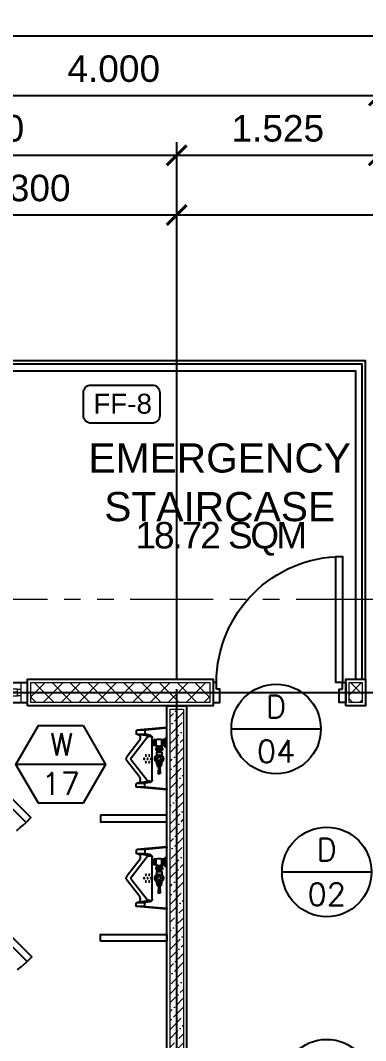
# Model space of a CAD drawing. Header units: metres. Extents: x -12400 to 1, y 0 to 106422.
# Drawn here: x -12113.82 to -12111.21, y 106403.75 to 106411.44 of the extents above; entities that cross this region are included whole.
import ezdxf
from ezdxf.enums import TextEntityAlignment as Align

# ---------------------------------------------------------------- set-up
doc = ezdxf.new("R2010")
doc.units = ezdxf.units.M
doc.header["$PDMODE"] = 35
for name, pattern in [('DASHED2', [0.375, 0.25, -0.125]), ('HIDDEN2', [4.762499999999999, 3.175, -1.5875]), ('PHANTOM2', [1.25, 0.625, -0.125, 0.125, -0.125, 0.125, -0.125])]:
    doc.linetypes.add(name, pattern=pattern)
for name, color, linetype, lineweight in [('.3', 6, 'Continuous', 30), ('0.1', 1, 'Continuous', 9), ('0.20', 2, 'Continuous', 20), ('A-DIM-100', 8, 'Continuous', 0), ('DIM 001', 251, 'Continuous', 13), ('HATCH', 250, 'Continuous', 5)]:
    doc.layers.add(name, color=color, linetype=linetype, lineweight=lineweight)
for name, color, linetype in [('AR-WALL', 7, 'Continuous'), ('BAR', 6, 'Continuous'), ('FIXTURE', 35, 'Continuous'), ('FURNITURE', 1, 'Continuous'), ('P-FIXT', 8, 'Continuous'), ('P-FIXT-MISC', 84, 'Continuous'), ('P-HIDE', 1, 'HIDDEN2'), ('SCH-DOOR', 23, 'Continuous'), ('SCH-FLR', 224, 'Continuous'), ('SCH-WIND', 181, 'Continuous'), ('txt', 2, 'Continuous'), ('WALL', 7, 'Continuous'), ('WINDOW', 1, 'Continuous')]:
    doc.layers.add(name, color=color, linetype=linetype)
doc.layers.add('GUIDELINES', color=206, linetype='Continuous', plot=False)
doc.styles.add('arial', font='arial.ttf')
doc.styles.add('Arial-Bold', font='arial.ttf')
doc.styles.add('DIMTXT-100', font='arial.ttf')
doc.styles.add('swis721', font='swiss.ttf')
doc.styles.add('T-0.15', font='romans.shx', dxfattribs={"height": 0.15})
doc.dimstyles.new('D-100', dxfattribs={"dimtxt": 0.2, "dimasz": 0.15, "dimexe": 0.1, "dimexo": 0.1, "dimgap": 0.1, "dimtad": 1, "dimdec": 3, "dimzin": 4, "dimdsep": 46, "dimtxsty": 'DIMTXT-100', "dimblk": 'ARCHTICK', "dimcen": 0.2, "dimdle": 0.1, "dimclrd": 8, "dimclre": 8, "dimclrt": 2, "dimadec": 0, "dimazin": 1, "dimtfac": 1, "dimtdec": 3, "dimtofl": 0, "dimtmove": 2, "dimatfit": 3, "dimfxl": 1, "dimarcsym": 0})
doc.dimstyles.new('DIM 200', dxfattribs={"dimtxt": 200, "dimasz": 1, "dimexe": 0, "dimexo": 40, "dimgap": 50, "dimtad": 1, "dimtoh": 1, "dimdec": 0, "dimlfac": 2, "dimtxsty": 'swis721', "dimblk": 'CIR', "dimcen": 0, "dimclrd": 155, "dimclre": 155, "dimclrt": 4, "dimadec": 0, "dimazin": 0, "dimtfac": 1, "dimtdec": 0, "dimtix": 1, "dimtmove": 1, "dimatfit": 3, "dimldrblk": 'CIR', "dimfxl": 0, "dimarcsym": 0})

# ---------------------------------------------------------------- blocks, each defined once
blk = doc.blocks.new('CIR')
at = {"color": 4}
blk.add_circle((0, 0), 50, dxfattribs=at)
blk = doc.blocks.new('AM-UFV-P')
for p, q in [((-35, 0), (35, 0)), ((-35, 0), (-35, -4)), ((35, 0), (35, -4.000000000000455)), ((-183.5, -53), (-232.5583307503521, -50.09169093996843)), ((-183.5, -63), (-232.5583307503521, -65.90830906003157)), ((-183.5, -53), (-183.5, -63)), ((-179.5, -44.5), (-175.5, -43)), ((-179.5, -44.5), (-179.5, -71.5)), ((-175.5, -73), (-179.5, -71.5)), ((-175.5, -43), (-175.5, -73)), ((-165.4794172342263, -43), (-175.5000000000002, -43)), ((-165.4794172342263, -73), (-175.5, -73)), ((-165.5, -43.5), (-165.5, -72.5)), ((-153, -39.5), (-164, -39.5)), ((-164, -47.5), (-164, -49.5)), ((-153, -47.5), (-164, -47.5)), ((-153, -49.5), (-164, -49.5)), ((-164, -66.5), (-164, -68.5)), ((-153.0000000000002, -66.5), (-164, -66.5)), ((-153, -68.5), (-164, -68.5)), ((-153.0000000000002, -76.5), (-164, -76.5)), ((-153, -47.5), (-153, -49.5)), ((-153, -66.5), (-153, -68.5)), ((-151.5, -43.5), (-151.5, -72.5)), ((-149.5, -71.5), (-148.5, -73)), ((-145.5785287664237, -43), (-148.5, -43)), ((-148.5, -43), (-148.5, -44.5)), ((-145.5785287664237, -73), (-148.5, -73)), ((-148.2613607030553, -54.38500171259784), (-137.7613607030553, -36.19846823312446)), ((-137.7613607030553, -79.80153176687554), (-148.2613607030553, -61.61499828740216)), ((-143.3662692463452, -42), (-145.1577547170014, -42)), ((-143.3662692463452, -74), (-145.1577547170014, -74)), ((-131.5, -32.5834699457223), (-110.5, -32.5834699457223)), ((-104.2386392969449, -36.19846823312446), (-93.73863929694494, -54.38500171259784)), ((-93.73863929694494, -61.61499828740216), (-104.2386392969449, -79.80153176687554)), ((-70, -37.5), (-102.6696972201767, -37.5)), ((-73, -37.5), (-73, -78.5)), ((-70, -37.5), (-70, -78.5)), ((-56.49999999999989, -41), (-70, -41)), ((-56.49999999999989, -75), (-70, -75)), ((-56.49999999999989, -38.5), (-56.49999999999989, -77.5)), ((-42.99999999999989, -33), (-54.99999999999989, -33)), ((-54.99999999999989, -44), (-54.99999999999989, -47)), ((-42.99999999999989, -44), (-54.99999999999989, -44)), ((-42.99999999999989, -47), (-54.99999999999989, -47)), ((-54.99999999999989, -69), (-54.99999999999989, -72)), ((-42.99999999999989, -69), (-54.99999999999989, -69)), ((-42.99999999999989, -72), (-54.99999999999989, -72)), ((-42.99999999999989, -44), (-42.99999999999989, -47)), ((-42.99999999999989, -69), (-42.99999999999989, -72)), ((-27.49999999999989, -38), (-41.51154461283465, -38)), ((-41.49999999999989, -38.5), (-41.49999999999989, -77.5)), ((-34.99999999999989, -4), (35.00000000000011, -4)), ((-34.99999999999989, -4), (-33.00142649191491, -11.99429403234035)), ((-27.49999999999989, -38), (-26.86302466001473, -37)), ((-27.49999999999989, -78), (-27.49999999999989, -38)), ((-26.86302466001473, -37), (23.5, -37)), ((-20.99999999999989, -18.5), (-20.99999999999989, -35)), ((-20.99999999999989, -28.5), (-11.99999999999989, -28.5)), ((-16.49999999999989, -16), (16.5, -16)), ((-11.99999999999989, -18.5), (-10, -18.5)), ((-11.99999999999989, -18.5), (-11.99999999999989, -28.5)), ((-10, -18.5), (-10, -28.5)), ((-9.999999999999886, -28.5), (10, -28.5)), ((10, -18.5), (12, -18.5)), ((10, -18.5), (10, -28.5)), ((12, -18.5), (12, -28.5)), ((12, -28.5), (21, -28.5)), ((21, -18.5), (21, -35)), ((35.00000000000011, -4), (33.00142649191503, -11.99429403234035)), ((-110.5, -83.4165300542777), (-131.5, -83.4165300542777)), ((-70, -78.5), (-102.6696972201767, -78.5)), ((-42.99999999999989, -83), (-54.99999999999989, -83)), ((-27.49999999999989, -78), (-41.51154461283465, -78)), ((-27.49999999999989, -78), (-26.86302466001484, -79)), ((-26.86302466001484, -79), (23.5, -79)), ((-20.99999999999989, -83), (21, -83)), ((-20.99999999999989, -83), (-20.99999999999989, -97.5)), ((-20.99999999999989, -92.5), (-14.99999999999989, -92.5)), ((-17.99999999999989, -100.5), (18, -100.5)), ((-15.49999999999989, -100.5), (-15.49999999999989, -102.2824768700866)), ((-14.99999999999989, -92.48803407618198), (-14.99999999999989, -100.5)), ((-6, -92.5), (-6, -100.5)), ((-6, -92.5), (6, -92.5)), ((6, -92.5), (6, -100.5)), ((15, -92.48803407620153), (15, -100.5)), ((15.00000000000011, -92.5), (21, -92.5)), ((15.5, -100.5), (15.5, -102.2824768700866)), ((21, -82.99999999999955), (21, -97.5))]:
    blk.add_line(p, q)
for points in [[(-151.518372957667, -43.02755943650027), (-151.5, -43), (-150.5, -44.5)], [(-149.5, -71.5), (-150.5, -73), (-151.5, -71.5)], [(-150.5, -73), (-149.5, -43)], [(-148.5, -44.5), (-149.5, -43), (-150.5, -44.5)]]:
    blk.add_lwpolyline(points)
blk.add_circle((-121, -58), 12.5)
for centre, radius, start, end in [((-211.8633646436067, -58), 23.63663535639327, 164.1433383979493, 195.8566616020505), ((-232.6766883020441, -52.08818574085262), 2, 86.60732367458516, 164.1433383979494), ((-232.6766883020441, -63.91181425914738), 2, 195.8566616020508, 273.3926763254156), ((-179.1916529343673, -54.57779608751071), 4.58816901734348, 93.85345685994521, 159.8863384317429), ((-179.1916529343673, -61.42220391248975), 4.58816901734348, 200.1136615682571, 266.1465431400548), ((-159.4166666666667, -43.5), 6.083333333333319, 138.8879095608329, 221.1120904391671), ((-140.666666666667, -58), 24.83333333333311, 159.9840403971173, 200.0159596028829), ((-159.4166666666667, -72.5), 6.083333333333319, 138.887909560833, 221.1120904391671), ((-157.5833333333335, -43.5), 6.083333333333319, 318.887909560833, 41.11209043916704), ((-176.3333333333333, -58), 24.83333333333311, 339.9840403971172, 20.01595960288267), ((-157.5833333333335, -72.5), 6.083333333333319, 318.887909560833, 41.11209043916703), ((-121, -58), 32.5, 39.10689781538957, 155.3469832214852), ((-121, -58), 32.5, 206.3608505240899, 320.8931021846103), ((-108.531269265191, -58), 39.96873073480916, 156.4022568453382, 203.5977431546618), ((-121, -58), 27.5, 172.4463505814501, 187.55364941855), ((-121, -58), 27.5, 127.5536494185502, 172.4463505814501), ((-121, -58), 27.5, 187.55364941855, 232.44635058145), ((-121, -58), 27.5, 112.4463505814498, 127.5536494185502), ((-121, -58), 27.5, 67.55364941855044, 112.4463505814498), ((-121, -58), 27.5, 52.4463505814501, 67.55364941855044), ((-121, -58), 27.5, 7.553649418550401, 52.4463505814501), ((-121, -58), 27.5, 307.5536494185508, 352.4463505814494), ((-164.5416666666652, -58), 71.5416666666651, 343.3486993391459, 16.65130066085406), ((-121, -58), 27.5, 352.4463505814494, 7.553649418550401), ((-45.66666666666663, -38.5), 10.83333333333329, 149.4897625938843, 210.5102374061157), ((-15.41666666666663, -58), 41.08333333333321, 164.4696679631493, 195.5303320368507), ((-45.66666666666663, -77.5), 10.83333333333329, 149.4897625938843, 210.5102374061157), ((-52.33333333333314, -38.5), 10.83333333333329, 329.4897625938843, 30.5102374061157), ((-82.58333333333314, -58), 41.08333333333321, 344.4696679631493, 15.53033203685071), ((-52.33333333333314, -77.5), 10.83333333333329, 329.4897625938843, 30.5102374061157), ((-30.09099899147884, -11.26668715723144), 3, 194.0362434679265, 263.4065406717525), ((0, 249.0624999999991), 265.0624999999989, 263.4065406717523, 276.5934593282477), ((8.719140243358197, -58), 36.21914024335814, 144.5632464150911, 215.4367535849089), ((-22.99999999999989, -35), 2, 270, 0), ((-16.49999999999989, -21.30000000000018), 5.300000000000013, 31.89079180184607, 148.1092081981541), ((-16.49999999999989, -24.4375), 6.062499999999962, 222.0750220508432, 317.9249779491569), ((0, -37.25), 21.25000000000016, 61.92751306414726, 118.0724869358527), ((0, -4.5), 25.99999999999974, 247.3801350519597, 292.6198649480403), ((16.5, -21.30000000000018), 5.300000000000013, 31.89079180184593, 148.1092081981539), ((16.5, -24.4375), 6.062499999999962, 222.0750220508431, 317.9249779491568), ((23, -35), 2, 180, 270), ((-29.625, -58), 57.12500000000003, 338.4314042648749, 21.56859573512498), ((30.09099899147895, -11.26668715723144), 3, 276.5934593282469, 345.9637565320737), ((-121, -58), 27.5, 232.44635058145, 247.5536494185507), ((-121, -58), 27.5, 247.5536494185507, 292.4463505814498), ((-121, -58), 27.5, 292.4463505814498, 307.5536494185508), ((-26.04397409158469, -83.37123380724051), 5.057616946370748, 4.209349294655021, 59.8014171215136), ((-17.99999999999989, -92.49401703808917), 3.000005965966272, 359.8857339959993, 180.1142660040007), ((-17.99999999999989, -97.5), 3, 180, 269.9999999999999), ((-12.99999999999989, -102.2824768700866), 2.5, 180, 263.6816343900797), ((1.13686837721616e-13, 15.12499999999864), 120.6249999999985, 263.6816343900803, 276.3183656099196), ((0, -96.98505154417262), 7.491040472049557, 36.77843010713381, 143.2215698928662), ((13, -102.2824768700866), 2.5, 276.3183656099202, 0), ((18.00000000000011, -92.49401703808917), 3.000005965966272, 359.8857339959993, 180.1142660040007), ((18, -97.5), 3, 269.9999999999999, 0), ((26.0439740915848, -83.37123380724051), 5.057616946370748, 120.1985828784864, 175.790650705345)]:
    blk.add_arc(centre, radius, start, end)
blk = doc.blocks.new('A$C70C25C89')
at = {"layer": 'P-FIXT'}
for p, q in [((-0.2270403193979291, 0), (-0.2320209828976658, 0)), ((-0.2270403193979291, 0), (0.2270403193979291, 0)), ((0.2270403193979291, 0), (0.2320209828976658, 0)), ((-0.2350143383737304, -0.00319955701706931), (-0.2149996914886287, -0.2249999999767169)), ((-0.2300348248900264, -0.003181485168170184), (-0.2152843899530126, -0.1603024752694182)), ((0.2350143383737304, -0.00319955701706931), (0.2150003085116623, -0.2249999999767169)), ((0.2300348248900264, -0.003181485168170184), (0.2152850069833221, -0.1603024752694182)), ((-0.17798556262278, -0.1264222912141122), (-0.1842532236987608, -0.1608944271574728)), ((-0.1692109516297933, -0.1284797792322934), (-0.1836536471819272, -0.2167713196249679)), ((-0.1692109516297933, -0.1284797792322934), (-0.1664730839838739, -0.1117425606935285)), ((-0.009503696812316775, -0.2671896870597266), (-0.1621452885738108, -0.1471816698322073)), ((-0.1583081644203048, -0.1099999999860302), (0.1583087814433384, -0.1099999999860302)), ((0.009504313842626289, -0.2671896870597266), (0.1621459056041203, -0.1471816698322073)), ((0.1692115686601028, -0.1284797792322934), (0.1664737010141835, -0.1117425606935285)), ((0.1692115686601028, -0.1284797792322934), (0.1836542642122367, -0.2167713196249679)), ((0.1779861796458135, -0.1264222912141122), (0.1842538407290704, -0.1608944271574728)), ((-0.2149996914886287, -0.1616888482822105), (-0.2149996914886287, -0.2249999999767169)), ((-0.2102935474686092, -0.1649999999790452), (-0.1891725732493796, -0.1649999999790452)), ((-0.2099996914839721, -0.2299999999813735), (-0.1899996914871735, -0.2299999999813735)), ((-0.1849996914825169, -0.2249999999767169), (-0.1849996914825169, -0.1627544614020735)), ((-0.1836536471819272, -0.2167713196249679), (-0.1849996914825169, -0.2249999999767169)), ((-0.1639159770275, -0.1999999999534339), (-0.1592887924780371, -0.1999999999534339)), ((-0.1339447782738716, -0.2090535794268362), (-0.01813128592766589, -0.2989006973220967)), ((0.1339453953041811, -0.2090535794268362), (0.0181319029579754, -0.2989006973220967)), ((0.1639165940505336, -0.1999999999534339), (0.1592894095083466, -0.1999999999534339)), ((0.1836542642122367, -0.2167713196249679), (0.1850003085128265, -0.2249999999767169)), ((0.1850003085128265, -0.2249999999767169), (0.1850003085128265, -0.1627544614020735)), ((0.2102941644989187, -0.1649999999790452), (0.1891731902796892, -0.1649999999790452)), ((0.2100003085142816, -0.2299999999813735), (0.1900003085174831, -0.2299999999813735)), ((0.2150003085116623, -0.1616888482822105), (0.2150003085116623, -0.2249999999767169))]:
    blk.add_line(p, q, dxfattribs=at)
for centre, radius, start, end in [((-0.2320209828976658, -0.002999999967869371), 0.003, 90, 183.8140751683638), ((-0.2270403193979291, -0.002999999967869371), 0.003, 90, 183.468228503883), ((0.2270403193979291, -0.002999999967869371), 0.003, 356.531771496117, 90), ((0.2320209828976658, -0.002999999967869371), 0.003, 356.1859248316362, 90), ((-0.1583081644203048, -0.1300000000046566), 0.02, 90, 169.6951549488134), ((-0.1494732814680901, -0.1317084595793858), 0.02, 170.7098595044006, 230.6837464831475), ((0.1583087814433384, -0.1300000000046566), 0.02, 10.30484505118658, 90), ((0.1494738984983996, -0.1317084595793858), 0.02, 309.3162535168525, 9.290140495599383), ((-0.2102935474686092, -0.1599999999743886), 0.005, 183.468228503883, 270), ((-0.2099996914839721, -0.2249999999767169), 0.005, 180, 270), ((-0.1899996914871735, -0.2249999999767169), 0.005, 270, 0), ((-0.1891725732493796, -0.1599999999743886), 0.005, 270, 349.6951549488134), ((-0.1639159770275, -0.2199999999720603), 0.02, 90, 170.7098595044006), ((-0.1592887924780371, -0.2399999999906868), 0.04, 50.68374648314753, 90), ((0.1592894095083466, -0.2399999999906868), 0.04, 90, 129.3162535168525), ((0.1639165940505336, -0.2199999999720603), 0.02, 9.290140495599383, 90), ((0.1891731902796892, -0.1599999999743886), 0.005, 190.3048450511866, 270), ((0.1900003085174831, -0.2249999999767169), 0.005, 180, 270), ((0.2100003085142816, -0.2249999999767169), 0.005, 270, 0), ((0.2102941644989187, -0.1599999999743886), 0.005, 270, 356.531771496117), ((3.085151547566056e-07, -0.2749999591615051), 0.03, 232.8152940856794, 307.1847059143206), ((3.085151547566056e-07, -0.2555847793701105), 0.015, 230.6837464831475, 309.3162535168525)]:
    blk.add_arc(centre, radius, start, end, dxfattribs=at)
at = {"layer": 'P-FIXT-MISC'}
for centre in [(-0.02499969148630043, -0.1326672316645272), (-0.02499969148630043, -0.1576672316296026), (3.085151547566056e-07, -0.1201672316528857), (3.085151547566056e-07, -0.1451672316179611), (0.02500030851660995, -0.1326672316645272), (0.02500030851660995, -0.1576672316296026), (3.085151547566056e-07, -0.1701672316412441)]:
    blk.add_circle(centre, 0.004, dxfattribs=at)
for centre in [(-0.02499969148630043, -0.1076672316412441), (0.02500030851660995, -0.1076672316412441)]:
    blk.add_arc(centre, 0.004, 215.6753722872433, 324.3246277127568, dxfattribs=at)
at = {"layer": 'P-HIDE', "xscale": 0.001, "yscale": 0.001, "zscale": 0.001}
blk.add_blockref('AM-UFV-P', (0.1210003085143398, 0), dxfattribs=at)
blk = doc.blocks.new('FIREDOOR-1050')
at = {"layer": 'FIXTURE', "color": 2, "ltscale": 0.3}
blk.add_lwpolyline([(1514.263102653662, -407.726871438048), (1514.313102653663, -407.726871438048), (1514.313102653663, -406.7768714380509), (1514.263102653662, -406.7768714380509)], close=True, dxfattribs=at)
at = {"layer": 'FIXTURE', "color": 3}
for points in [[(1514.263102653662, -407.7768714380509), (1514.263102653662, -407.726871438048), (1514.238102653662, -407.726871438048), (1514.238102653662, -407.8768714380567), (1514.288102653663, -407.8768714380567), (1514.288102653663, -407.7768714380509), (1514.263102653662, -407.7768714380509)], [(1515.213102653661, -407.7768714380509), (1515.213102653661, -407.726871438048), (1515.238102653662, -407.726871438048), (1515.238102653662, -407.8768714380567), (1515.188102653661, -407.8768714380567), (1515.188102653661, -407.7768714380509), (1515.213102653661, -407.7768714380509)]]:
    blk.add_lwpolyline(points, dxfattribs=at)
at = {"layer": 'FIXTURE', "color": 1}
blk.add_arc((1514.263102653662, -407.726871438048), 0.9499999999996362, 0, 90, dxfattribs=at)
blk = doc.blocks.new('*U1968')
at = {"layer": 'HATCH'}
h = blk.add_hatch(dxfattribs=at)
h.set_pattern_fill('ANSI37', color=256, scale=0.03, angle=-180)
h.set_pattern_definition([(225, (0.3124999999343305, 0), (0.06735192090801863, -0.06735192090801868), []), (314.9999999999999, (0.3124999999343305, 0), (0.06735192090801868, 0.06735192090801861), [])])
h.paths.add_polyline_path([(0.02500000000873115, 0.1749999999883585), (0.02500000000873115, 0.02499999999417923), (1.374999999939787, 0.02499999999417923), (1.374999999939787, 0.1749999999883585)])
blk.add_lwpolyline([(0, 0.1999999999825377), (0, 0), (1.399999999933967, 0), (1.399999999933967, 0.1999999999825377)], close=True)
blk.add_lwpolyline([(0.02500000000873115, 0.1749999999883585), (0.02500000000873115, 0.02499999999417923), (1.374999999939787, 0.02499999999417923), (1.374999999939787, 0.1749999999883585)], close=True, dxfattribs=at)
blk = doc.blocks.new('WINDOW-02')
at = {"layer": '.3', "color": 3}
blk.add_lwpolyline([(891.6890577681731, 3702.173521903613), (892.5390577681726, 3702.17352190362)], dxfattribs=at)
at = {"layer": '0.20'}
for points in [[(891.614057768173, 3702.098521903613), (891.664057768173, 3702.098521903613), (891.664057768173, 3702.248521903613), (891.614057768173, 3702.248521903613)], [(891.6890577681731, 3702.148521903613), (891.664057768173, 3702.148521903613), (891.664057768173, 3702.198521903613), (891.6890577681731, 3702.198521903613)], [(892.5390577681728, 3702.148521903613), (892.5640577681729, 3702.148521903613), (892.5640577681729, 3702.198521903613), (892.5390577681728, 3702.198521903613)], [(892.614057768173, 3702.098521903613), (892.5640577681729, 3702.098521903613), (892.5640577681729, 3702.248521903613), (892.614057768173, 3702.248521903613)]]:
    blk.add_lwpolyline(points, close=True, dxfattribs=at)
at = {"layer": '0.20', "color": 8}
blk.add_lwpolyline([(892.5390577681728, 3702.148521903613), (891.6890577681731, 3702.148521903613), (891.6890577681731, 3702.198521903613), (892.5390577681728, 3702.198521903613)], close=True, dxfattribs=at)
at = {"layer": 'WINDOW'}
for p, q in [((891.614057768173, 3702.248521903613), (892.614057768173, 3702.248521903613)), ((891.614057768173, 3702.098521903613), (892.614057768173, 3702.098521903613))]:
    blk.add_line(p, q, dxfattribs=at)
blk = doc.blocks.new('*U1732')
at = {"layer": 'HATCH'}
h = blk.add_hatch(dxfattribs=at)
h.set_pattern_fill('ANSI36', color=256, scale=0.015)
h.set_pattern_definition([(45, (12095.67419102853, -106406.7665946045), (0.025256970340507, 0.09260889124852564), [0.1190625, -0.0238125, 0, -0.0238125])])
h.paths.add_polyline_path([(0.0249999999996362, 0.1249999999854481), (0.0249999999996362, 0.02499999999417923), (4.375000000020804, 0.02499999999417923), (4.375000000020804, 0.1249999999854481)])
at = {"color": 4}
blk.add_lwpolyline([(4.40000000002044, 0), (4.40000000002044, 0.1499999999796273), (0, 0.1499999999796273), (0, 0)], close=True, dxfattribs=at)
at = {"layer": 'HATCH'}
blk.add_lwpolyline([(4.375000000020804, 0.02499999999417923), (4.375000000020804, 0.1249999999854481), (0.0249999999996362, 0.1249999999854481), (0.0249999999996362, 0.02499999999417923)], close=True, dxfattribs=at)
blk = doc.blocks.new('*U1766')
at = {"layer": 'HATCH'}
h = blk.add_hatch(dxfattribs=at)
h.set_pattern_fill('ANSI37', color=256, scale=0.03, angle=-180)
h.set_pattern_definition([(225, (-0.9375000000100036, 0), (0.06735192090801863, -0.06735192090801868), []), (314.9999999999999, (-0.9375000000100036, 0), (0.06735192090801868, 0.06735192090801861), [])])
h.paths.add_polyline_path([(0.02500000000873115, 0.1749999999883585), (0.02500000000873115, 0.02499999999417923), (0.1249999999954534, 0.02499999999417923), (0.1249999999954534, 0.1749999999883585)])
blk.add_lwpolyline([(0, 0.1999999999825377), (0, 0), (0.1499999999896326, 0), (0.1499999999896326, 0.1999999999825377)], close=True)
blk.add_lwpolyline([(0.02500000000873115, 0.1749999999883585), (0.02500000000873115, 0.02499999999417923), (0.1249999999954534, 0.02499999999417923), (0.1249999999954534, 0.1749999999883585)], close=True, dxfattribs=at)
blk = doc.blocks.new('A$C448bbf8b')
at = {"layer": 'BAR', "color": 2}
blk.add_lwpolyline([(-3.781249999941792, 2.325000000026193), (1.075000000071668, 2.325000000026193), (1.075000000060754, 1.01863406598568e-10), (1.125000000070941, 1.01863406598568e-10), (1.125000000070941, 2.375000000029104), (-3.793749999940701, 2.375000000029104)], dxfattribs=at)
at = {"layer": 'P-HIDE', "linetype": 'Continuous'}
blk.add_lwpolyline([(1.150000000072396, 2.91038304567337e-11), (1.150000000072396, 2.400000000023283), (-3.799999999939246, 2.400000000023283)], dxfattribs=at)
at = {"layer": '0.1', "color": 2, "insert": (0.7750000000723958, 2.225000000020373), "char_height": 0.1, "attachment_point": 5}
blk.add_mtext_dynamic_manual_height_columns('{\\Fx-hlvm1s|c0;\\W0.9;\\T0.9;\\C3;RAILINGS}', width=5150.828219755791, gutter_width=1, heights=[0], dxfattribs=at)
blk = doc.blocks.new('FP_4F')
at = {"color": 1}
for points in [[(15.43890872961856, 17.92055826174328), (15.01464466093239, 18.34482233045856), (15.049999999992, 18.38017766951816), (15.47426406869272, 17.95591360081744)], [(15.44621179734531, 16.87055826176947), (15.02194772865914, 17.29482233048475), (15.05730306771875, 17.33017766954436), (15.48156713641947, 16.90591360084363)]]:
    blk.add_lwpolyline(points, close=True, dxfattribs=at)
at = {"color": 8, "linetype": 'DASHED2'}
for points in [[(15.43890872961856, 17.92055826174328, -0.1989123673436126), (15.01464466093239, 17.74482233046729)], [(15.44621179734531, 16.87055826176947, -0.1989123673436126), (15.02194772865914, 16.69482233049348)]]:
    blk.add_lwpolyline(points, format="xyb", dxfattribs=at)
at = {"layer": 'FURNITURE'}
for points in [[(16.00000000000182, 17.97499999993306), (16.00000000000182, 17.92499999993015), (16.50000000000182, 17.92499999993015), (16.50000000000182, 17.97499999993306)], [(16.00000000000182, 17.02499999993597), (16.00000000000182, 17.07499999993888), (16.50000000000182, 17.07499999993888), (16.50000000000182, 17.02499999993597)]]:
    blk.add_lwpolyline(points, close=True, dxfattribs=at)
at = {"layer": 'GUIDELINES'}
blk.add_lwpolyline([(1.100000000000364, 19.60000000000582), (10.10000000000036, 19.60000000000582), (10.10000000000036, 18.90000000000873), (18.10000000000036, 18.90000000000873), (18.10000000000036, 19.60000000000582), (27.10000000000036, 19.60000000000582), (27.10000000000036, 1.100000000005821), (18.10000000000036, 1.100000000005821), (18.10000000000036, 2.100000000122236), (10.10000000000036, 2.100000000122236), (10.10000000000036, 1.100000000005821), (1.100000000000364, 1.100000000005821)], close=True, dxfattribs=at)
blk.add_lwpolyline([(16.57500000000073, 14.32499999999709), (16.57500000000073, 18.92500000000291)], dxfattribs=at)
at = {"xscale": -1}
blk.add_blockref('FIREDOOR-1050', (1532.088102653674, 426.7018714380538), dxfattribs=at)
for name, p, rotation in [('*U1968', (15.45000000001164, 18.9999999999709), 180), ('*U1766', (17.84999999999673, 19.00000000005821), 180), ('WINDOW-02', (-877.164057768161, 3721.073521903556), 180), ('*U1732', (16.50000000000364, 14.39999999997963), 270)]:
    blk.add_blockref(name, p, dxfattribs=dict(at, rotation=rotation))
at = {"layer": 'AR-WALL'}
blk.add_blockref('A$C448bbf8b', (16.84999999994579, 18.99999999995634), dxfattribs=at)
at = {"layer": 'WALL', "xscale": -1, "rotation": 270}
for p in [(16.50000000000182, 18.39999999992142), (16.50000000000182, 17.49999999992724)]:
    blk.add_blockref('A$C70C25C89', p, dxfattribs=at)
at = {"layer": '0.1', "color": 2, "insert": (17.32500000000255, 19.17500000003201), "char_height": 0.13, "attachment_point": 5}
blk.add_mtext_dynamic_manual_height_columns('{\\Fx-hlvm1s|c0;\\W0.9;\\T0.9;\\C3;REAR EXIT}', width=5150.828219755791, gutter_width=1, heights=[0], dxfattribs=at)
blk = doc.blocks.new('D-TAG')
at = {"layer": 'SCH-DOOR'}
blk.add_line((-0.2999999999883585, 0), (0.2999999999883585, 0), dxfattribs=at)
blk.add_circle((0, 5.821121362714621e-11), 0.3, dxfattribs=at)
at = {"layer": 'SCH-DOOR', "color": 2, "style": 'T-0.15'}
for tag, p in [('D-TAG', (-7.105427357601002e-14, 0.150000000029106)), ('D-NO', (-7.105427357601002e-14, -0.1499999999709054))]:
    blk.add_attdef(tag, text='', height=0.15, dxfattribs=at).set_placement(p, align=Align.MIDDLE_CENTER)
blk = doc.blocks.new('_ArchTick')
at = {"color": 0, "linetype": 'ByBlock', "const_width": 0.15}
blk.add_lwpolyline([(-0.5, -0.5), (0.5, 0.5)], dxfattribs=at)
blk = doc.blocks.new('*D1781')
at = {"layer": 'DEFPOINTS', "color": 0, "transparency": 16777216}
for p in [(-12102.11296792572, 106411.3202236537), (-12128.11296792572, 106407.0702236537), (-12102.11296792572, 106407.0702236537)]:
    blk.add_point(p, dxfattribs=at)
at = {"layer": 'DIM 001', "color": 8, "lineweight": -2, "transparency": 16777216}
for p, q in [((-12128.11296792572, 106407.1702236537), (-12128.11296792572, 106411.4202236537)), ((-12102.11296792572, 106407.1702236537), (-12102.11296792572, 106411.4202236537)), ((-12128.21296792572, 106411.3202236537), (-12102.01296792572, 106411.3202236537))]:
    blk.add_line(p, q, dxfattribs=at)
at = {"layer": 'DIM 001', "color": 8, "lineweight": -2, "transparency": 16777216, "xscale": 0.15, "yscale": 0.15, "zscale": 0.15, "rotation": 180}
blk.add_blockref('_ArchTick', (-12128.11296792572, 106411.3202236537), dxfattribs=at)
at = {"layer": 'DIM 001', "color": 8, "lineweight": -2, "transparency": 16777216, "xscale": 0.15, "yscale": 0.15, "zscale": 0.15}
blk.add_blockref('_ArchTick', (-12102.11296792572, 106411.3202236537), dxfattribs=at)
at = {"layer": 'DIM 001', "color": 2, "transparency": 16777216, "insert": (-12115.11296792572, 106411.5223382512), "char_height": 0.2, "attachment_point": 5, "style": 'DIMTXT-100'}
blk.add_mtext('26.000', dxfattribs=at)
blk = doc.blocks.new('*D1790')
at = {"layer": 'DEFPOINTS', "color": 0, "transparency": 16777216}
for p in [(-12111.11296792572, 106410.8702236537), (-12111.11296792572, 106407.0702236537), (-12115.11296792572, 106406.3702236537)]:
    blk.add_point(p, dxfattribs=at)
at = {"layer": 'DIM 001', "color": 8, "lineweight": -2, "transparency": 16777216}
for p, q in [((-12115.11296792572, 106406.4702236537), (-12115.11296792572, 106410.9702236537)), ((-12111.11296792572, 106407.1702236537), (-12111.11296792572, 106410.9702236537)), ((-12115.21296792572, 106410.8702236537), (-12111.01296792572, 106410.8702236537))]:
    blk.add_line(p, q, dxfattribs=at)
at = {"layer": 'DIM 001', "color": 8, "lineweight": -2, "transparency": 16777216, "xscale": 0.15, "yscale": 0.15, "zscale": 0.15, "rotation": 180}
blk.add_blockref('_ArchTick', (-12115.11296792572, 106410.8702236537), dxfattribs=at)
at = {"layer": 'DIM 001', "color": 8, "lineweight": -2, "transparency": 16777216, "xscale": 0.15, "yscale": 0.15, "zscale": 0.15}
blk.add_blockref('_ArchTick', (-12111.11296792572, 106410.8702236537), dxfattribs=at)
at = {"layer": 'DIM 001', "color": 2, "transparency": 16777216, "insert": (-12113.11296792572, 106411.0723382512), "char_height": 0.2, "attachment_point": 5, "style": 'DIMTXT-100'}
blk.add_mtext('4.000', dxfattribs=at)
blk = doc.blocks.new('*D1793')
at = {"layer": 'DEFPOINTS', "color": 0, "transparency": 16777216}
for p in [(-12112.63796792572, 106410.4202236537), (-12115.63796792572, 106406.3702236537), (-12112.63796792572, 106406.3702236537)]:
    blk.add_point(p, dxfattribs=at)
at = {"layer": 'DIM 001', "color": 8, "lineweight": -2, "transparency": 16777216}
for p, q in [((-12115.63796792572, 106406.4702236537), (-12115.63796792572, 106410.5202236537)), ((-12112.63796792572, 106406.4702236537), (-12112.63796792572, 106410.5202236537)), ((-12115.73796792572, 106410.4202236537), (-12112.53796792571, 106410.4202236537))]:
    blk.add_line(p, q, dxfattribs=at)
at = {"layer": 'DIM 001', "color": 8, "lineweight": -2, "transparency": 16777216, "xscale": 0.15, "yscale": 0.15, "zscale": 0.15, "rotation": 180}
blk.add_blockref('_ArchTick', (-12115.63796792572, 106410.4202236537), dxfattribs=at)
at = {"layer": 'DIM 001', "color": 8, "lineweight": -2, "transparency": 16777216, "xscale": 0.15, "yscale": 0.15, "zscale": 0.15}
blk.add_blockref('_ArchTick', (-12112.63796792572, 106410.4202236537), dxfattribs=at)
at = {"layer": 'DIM 001', "color": 2, "transparency": 16777216, "insert": (-12114.13796792572, 106410.6224064641), "char_height": 0.2, "attachment_point": 5, "style": 'DIMTXT-100'}
blk.add_mtext('3.000', dxfattribs=at)
blk = doc.blocks.new('*D1794')
at = {"layer": 'DEFPOINTS', "color": 0, "transparency": 16777216}
for p in [(-12111.11296792572, 106410.4202236537), (-12111.11296792572, 106407.0702236537), (-12112.63796792572, 106406.3702236537)]:
    blk.add_point(p, dxfattribs=at)
at = {"layer": 'DIM 001', "color": 8, "lineweight": -2, "transparency": 16777216}
for p, q in [((-12112.63796792572, 106406.4702236537), (-12112.63796792572, 106410.5202236537)), ((-12111.11296792572, 106407.1702236537), (-12111.11296792572, 106410.5202236537)), ((-12112.73796792572, 106410.4202236537), (-12111.01296792572, 106410.4202236537))]:
    blk.add_line(p, q, dxfattribs=at)
at = {"layer": 'DIM 001', "color": 8, "lineweight": -2, "transparency": 16777216, "xscale": 0.15, "yscale": 0.15, "zscale": 0.15, "rotation": 180}
blk.add_blockref('_ArchTick', (-12112.63796792572, 106410.4202236537), dxfattribs=at)
at = {"layer": 'DIM 001', "color": 8, "lineweight": -2, "transparency": 16777216, "xscale": 0.15, "yscale": 0.15, "zscale": 0.15}
blk.add_blockref('_ArchTick', (-12111.11296792572, 106410.4202236537), dxfattribs=at)
at = {"layer": 'DIM 001', "color": 2, "transparency": 16777216, "insert": (-12111.87546792571, 106410.6223382512), "char_height": 0.2, "attachment_point": 5, "style": 'DIMTXT-100'}
blk.add_mtext('1.525', dxfattribs=at)
blk = doc.blocks.new('*D1796')
at = {"layer": 'DEFPOINTS', "color": 0, "transparency": 16777216}
for p in [(-12112.63796792572, 106409.9702236537), (-12112.63796792572, 106406.3702236537), (-12114.93796792572, 106403.7452236537)]:
    blk.add_point(p, dxfattribs=at)
at = {"layer": 'DIM 001', "color": 8, "lineweight": -2, "transparency": 16777216}
for p, q in [((-12114.93796792572, 106403.8452236537), (-12114.93796792572, 106410.0702236537)), ((-12112.63796792572, 106406.4702236537), (-12112.63796792572, 106410.0702236537)), ((-12115.03796792572, 106409.9702236537), (-12112.53796792571, 106409.9702236537))]:
    blk.add_line(p, q, dxfattribs=at)
at = {"layer": 'DIM 001', "color": 8, "lineweight": -2, "transparency": 16777216, "xscale": 0.15, "yscale": 0.15, "zscale": 0.15, "rotation": 180}
blk.add_blockref('_ArchTick', (-12114.93796792572, 106409.9702236537), dxfattribs=at)
at = {"layer": 'DIM 001', "color": 8, "lineweight": -2, "transparency": 16777216, "xscale": 0.15, "yscale": 0.15, "zscale": 0.15}
blk.add_blockref('_ArchTick', (-12112.63796792572, 106409.9702236537), dxfattribs=at)
at = {"layer": 'DIM 001', "color": 2, "transparency": 16777216, "insert": (-12113.78796792572, 106410.1724064641), "char_height": 0.2, "attachment_point": 5, "style": 'DIMTXT-100'}
blk.add_mtext('2.300', dxfattribs=at)
blk = doc.blocks.new('W-TAG')
at = {"layer": 'SCH-WIND'}
blk.add_line((-0.2999999999883585, 1.4210854715202e-14), (0.2999999999883585, -1.4210854715202e-14), dxfattribs=at)
blk.add_lwpolyline([(-0.1500000000232831, 0.2598076211288429), (-0.3000000000465661, 1.4210854715202e-14), (-0.1500000000232831, -0.2598076211288429), (0.1499999999650754, -0.2598076211288429), (0.2999999999883585, -1.4210854715202e-14), (0.1499999999650754, 0.2598076211288429)], close=True, dxfattribs=at)
at = {"layer": 'SCH-WIND', "color": 2, "style": 'T-0.15'}
for tag, p in [('W-TAG', (-0.005861362880693832, 0.1346037882111908)), ('W-NO', (-1.4210854715202e-14, -0.1299038105644215))]:
    blk.add_attdef(tag, text='', height=0.15, dxfattribs=at).set_placement(p, align=Align.MIDDLE_CENTER)
blk = doc.blocks.new('GRID1')
at = {"color": 6, "linetype": 'PHANTOM2'}
for points in [[(-12130.75441529413, 106407.8702236537), (-12163.75441529414, 106407.8702236537)], [(-12130.75441529413, 106407.1702236537), (-12163.15441529414, 106407.1702236537)]]:
    blk.add_leader(points, dimstyle='DIM 200', override={"dimasz": 0.002, "dimgap": 60, "dimtad": 0}, dxfattribs=at)

msp = doc.modelspace()

# ---------------------------------------------------------------- linework, layer by layer
at = {"layer": 'GUIDELINES'}
for points in [[(-12131.16296792572, 106411.3202236537), (-12099.06296792571, 106411.3202236537), (-12099.06296792571, 106384.4202236537), (-12131.16296792572, 106384.4202236537)], [(-12130.71296792572, 106410.8702236537), (-12099.51296792571, 106410.8702236537), (-12099.51296792571, 106384.8702236537), (-12130.71296792572, 106384.8702236537)], [(-12130.26296792572, 106410.4202236537), (-12099.96296792571, 106410.4202236537), (-12099.96296792571, 106385.3202236537), (-12130.26296792572, 106385.3202236537)], [(-12130.26296792572, 106410.4202236537), (-12099.96296792571, 106410.4202236537), (-12099.96296792571, 106385.3202236537), (-12130.26296792572, 106385.3202236537)], [(-12129.81296792572, 106409.9702236537), (-12100.41296792571, 106409.9702236537), (-12100.41296792571, 106385.7702236537), (-12129.81296792572, 106385.7702236537)]]:
    msp.add_lwpolyline(points, close=True, dxfattribs=at)
at = {"layer": 'SCH-FLR', "color": 1}
msp.add_lwpolyline([(-12112.82365937029, 106408.4002177472), (-12113.28445937032, 106408.4002177472, -0.414213562373095), (-12113.34205937028, 106408.4578177472), (-12113.34205937028, 106408.6306177472, -0.414213562373095), (-12113.28445937032, 106408.6882177472), (-12112.82365937029, 106408.6882177472, -0.414213562373095), (-12112.76605937028, 106408.6306177472), (-12112.76605937028, 106408.4578177472, -0.414213562373095)], format="xyb", close=True, dxfattribs=at)

# ---------------------------------------------------------------- block references
at = {"color": 1}
msp.add_blockref('FP_4F', (-12129.21296792572, 106387.4702236537), dxfattribs=at)
at = {"layer": 'A-DIM-100'}
msp.add_blockref('GRID1', (32.14144736842172, -0.8000000000029104), dxfattribs=at)
msp.add_blockref('GRID1', (32.14144736842172, -0.8000000000029104), dxfattribs=at)
at = {"layer": 'SCH-WIND', "xscale": 1.125, "yscale": 1.125, "zscale": 1.125}
for p, values in [((-12111.88796792572, 106406.0952236537), {'D-NO': '04', 'D-TAG': 'D'}), ((-12111.50613009818, 106405.0170120417), {'D-NO': '02', 'D-TAG': 'D'}), ((-12111.50613009818, 106403.4170120417), {'D-NO': '02', 'D-TAG': 'D'})]:
    msp.add_blockref('D-TAG', p, dxfattribs=at).add_auto_attribs(values)
at = {"layer": 'SCH-WIND', "color": 2}
ref = msp.add_blockref('W-TAG', (-12113.51296792577, 106405.8279400798), dxfattribs=dict(at, xscale=-1.125000000042443, yscale=1.125000000042443, zscale=1.125000000042443))
ref.add_attrib('W-NO', '17', dxfattribs={"color": 2, "height": 0.1687500000063664, "style": 'T-0.15'}).set_placement((-12113.51296792577, 106405.681798293), align=Align.MIDDLE_CENTER)
ref.add_attrib('W-TAG', 'W', dxfattribs={"color": 2, "height": 0.1687500000063664, "style": 'T-0.15'}).set_placement((-12113.50637389253, 106405.9793693416), align=Align.MIDDLE_CENTER)

# ---------------------------------------------------------------- texts
at = {"linetype": 'Continuous', "attachment_point": 5, "style": 'arial'}
for s, insert, char_height in [('\\pxse0.75,t28;{\\C4;EMERGENCY\\PSTAIRCASE}', (-12112.31356048546, 106407.9534115867), 0.22), ('\\pxse0.75,t28;{\\T0.9;\\C3;18.72 SQM}', (-12112.31356048546, 106407.5284115868), 0.2)]:
    msp.add_mtext_dynamic_manual_height_columns(s, width=6.084194777119323, gutter_width=0.001, heights=[0], dxfattribs=dict(at, insert=insert, char_height=char_height))
at = {"layer": 'txt', "color": 6, "linetype": 'Continuous', "insert": (-12113.04593646935, 106408.6223299198), "char_height": 0.15, "width": 0.4656548431105184, "attachment_point": 2, "style": 'Arial-Bold'}
msp.add_mtext('{\\C2;FF-8}', dxfattribs=at)

# ---------------------------------------------------------------- dimensions: what is measured, and where the dimension line sits
at = {"layer": 'DIM 001'}
for base, p1, p2, picture, middle in [((-12102.11296792572, 106411.3202236537), (-12128.11296792572, 106407.0702236537), (-12102.11296792572, 106407.0702236537), '*D1781', (-12115.11296792572, 106411.5223382512)), ((-12111.11296792572, 106410.8702236537), (-12115.11296792572, 106406.3702236537), (-12111.11296792572, 106407.0702236537), '*D1790', (-12113.11296792572, 106411.0723382512)), ((-12112.63796792572, 106410.4202236537), (-12115.63796792572, 106406.3702236537), (-12112.63796792572, 106406.3702236537), '*D1793', (-12114.13796792572, 106410.6224064641)), ((-12111.11296792572, 106410.4202236537), (-12112.63796792572, 106406.3702236537), (-12111.11296792572, 106407.0702236537), '*D1794', (-12111.87546792571, 106410.6223382512)), ((-12112.63796792572, 106409.9702236537), (-12114.93796792572, 106403.7452236537), (-12112.63796792572, 106406.3702236537), '*D1796', (-12113.78796792572, 106410.1724064641))]:
    dim = msp.add_linear_dim(base=base, p1=p1, p2=p2, dimstyle='D-100', dxfattribs=at)
    dim.commit()
    dim.dimension.update_dxf_attribs({"geometry": picture, "text_midpoint": middle})

doc.saveas('drawing.dxf')
